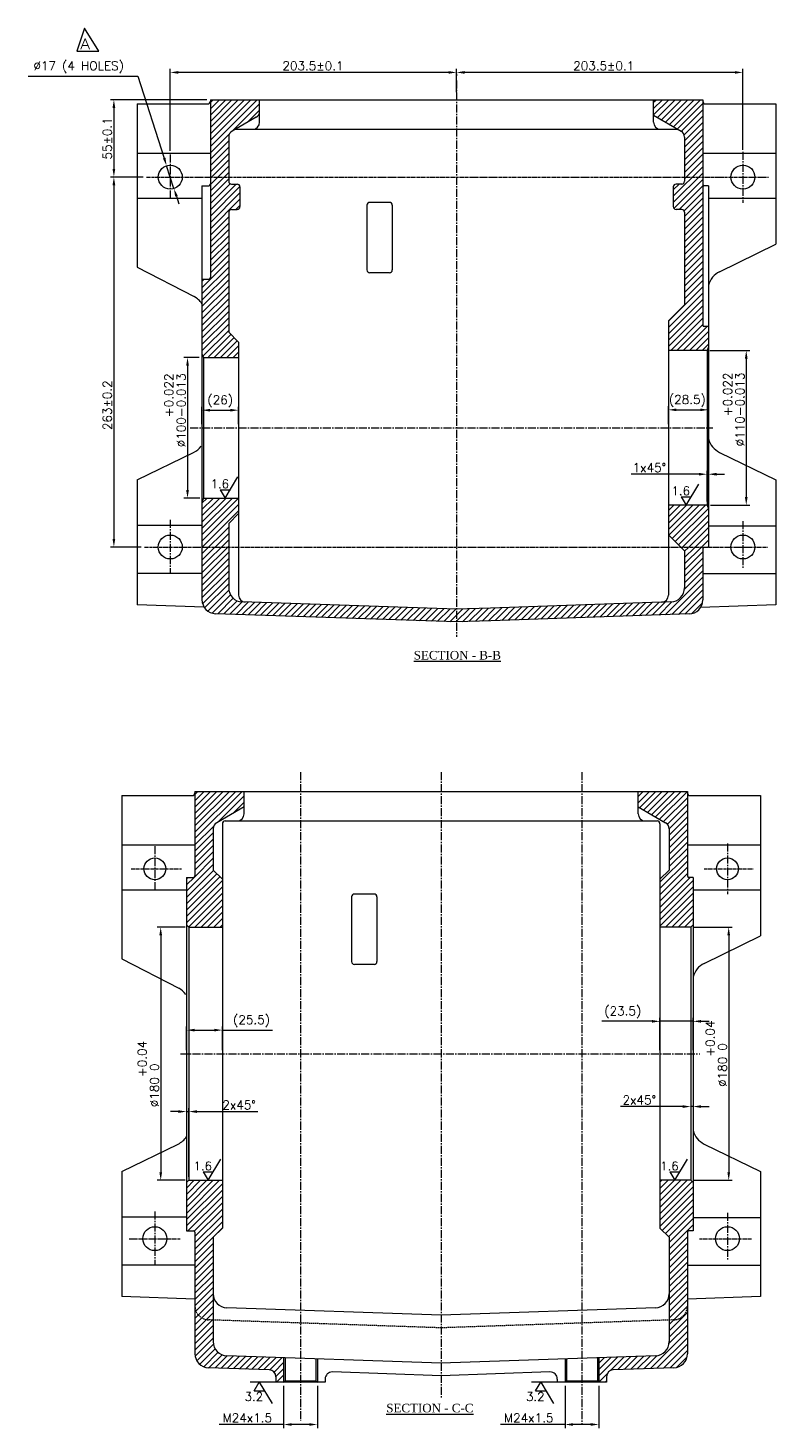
# Model space of a CAD drawing. Header units: millimetres. Extents: x -4466 to 20635, y -2270 to 9154.
# Drawn here: x 6326 to 6858, y 2079 to 3074 of the extents above; entities that cross this region are included whole.
import ezdxf

# ---------------------------------------------------------------- set-up
doc = ezdxf.new("R2010")
doc.units = ezdxf.units.MM
doc.header["$LTSCALE"] = 0.3
doc.header["$PDSIZE"] = -50
doc.linetypes.add('CENTER2', pattern=[28.575, 19.05, -3.175, 3.175, -3.175])
doc.linetypes.add('HIDDEN2', pattern=[4.7625, 3.175, -1.5875])
for name, color, linetype in [('center', 1, 'CENTER2'), ('hatch', 6, 'Continuous'), ('hidden', 4, 'HIDDEN2')]:
    doc.layers.add(name, color=color, linetype=linetype)
doc.styles.add('ROMANTIC', font='romantic.ttf')
doc.styles.add('rs', font='romans.shx')
doc.styles.get("Standard").update_dxf_attribs({"font": 'romans.shx'})
doc.dimstyles.new('sarab', dxfattribs={"dimscale": 3, "dimtxt": 2.5, "dimasz": 2.3, "dimexe": 1, "dimexo": 1, "dimtad": 1, "dimdec": 3, "dimdsep": 46, "dimtxsty": 'rs', "dimcen": 0, "dimclrd": 1, "dimclre": 1, "dimclrt": 7, "dimadec": 3, "dimazin": 2, "dimtfac": 1, "dimtdec": 3, "dimtmove": 0, "dimatfit": 3, "dimfxl": 1, "dimarcsym": 0})
doc.dimstyles.new('sarab$0', dxfattribs={"dimscale": 3, "dimtxt": 2.5, "dimasz": 2.3, "dimexe": 1, "dimexo": 1, "dimtad": 1, "dimdec": 3, "dimdsep": 46, "dimtxsty": 'rs', "dimcen": 0, "dimclrd": 1, "dimclre": 1, "dimclrt": 7, "dimadec": 3, "dimazin": 2, "dimtfac": 1, "dimtdec": 3, "dimtmove": 0, "dimatfit": 3, "dimfxl": 1, "dimarcsym": 0})

# ---------------------------------------------------------------- blocks, each defined once
blk = doc.blocks.new('*D7')
at = {"color": 1, "lineweight": -2, "transparency": 16777216}
for p, q in [((6447.51, 2839.82), (6436.75, 2839.82)), ((6439.25, 2834.07), (6439.25, 2745.57)), ((6448.01, 2739.82), (6436.75, 2739.82))]:
    blk.add_line(p, q, dxfattribs=at)
at = {"color": 1, "transparency": 16777216}
for points in [[(6438.29, 2834.07), (6440.21, 2834.07), (6439.25, 2839.82)], [(6438.29, 2745.57), (6440.21, 2745.57), (6439.25, 2739.82)]]:
    blk.add_solid(points, dxfattribs=at)
at = {"layer": 'Defpoints', "color": 0, "transparency": 16777216}
for p in [(6450.01, 2839.82), (6439.25, 2739.82), (6450.51, 2739.82)]:
    blk.add_point(p, dxfattribs=at)
at = {"color": 7, "transparency": 16777216, "insert": (6430.39, 2802.2), "char_height": 6.25, "attachment_point": 5, "rotation": 90, "style": 'rs'}
blk.add_mtext('%%C100\\S+0.022^ -0.013;', dxfattribs=at)
blk = doc.blocks.new('*D8')
at = {"color": 1, "lineweight": -2, "transparency": 16777216}
for p, q in [((6810.51, 2844.82), (6838.88, 2844.82)), ((6836.38, 2839.07), (6836.38, 2740.57)), ((6811.01, 2734.82), (6838.88, 2734.82))]:
    blk.add_line(p, q, dxfattribs=at)
at = {"color": 1, "transparency": 16777216}
for points in [[(6835.42, 2839.07), (6837.34, 2839.07), (6836.38, 2844.82)], [(6835.42, 2740.57), (6837.34, 2740.57), (6836.38, 2734.82)]]:
    blk.add_solid(points, dxfattribs=at)
at = {"layer": 'Defpoints', "color": 0, "transparency": 16777216}
for p in [(6808.01, 2844.82), (6808.51, 2734.82), (6836.38, 2734.82)]:
    blk.add_point(p, dxfattribs=at)
at = {"color": 7, "transparency": 16777216, "insert": (6827.53, 2802.87), "char_height": 6.25, "attachment_point": 5, "rotation": 90, "style": 'rs'}
blk.add_mtext('%%C110\\S+0.022^ -0.013;', dxfattribs=at)
blk = doc.blocks.new('*D9')
at = {"color": 1, "lineweight": -2, "transparency": 16777216}
for p, q in [((6453.01, 3023.07), (6384.43, 3023.07)), ((6386.93, 3017.32), (6386.93, 2973.82)), ((6407.67, 2968.07), (6384.43, 2968.07))]:
    blk.add_line(p, q, dxfattribs=at)
at = {"color": 1, "transparency": 16777216}
for points in [[(6385.97, 3017.32), (6387.89, 3017.32), (6386.93, 3023.07)], [(6385.97, 2973.82), (6387.89, 2973.82), (6386.93, 2968.07)]]:
    blk.add_solid(points, dxfattribs=at)
at = {"layer": 'Defpoints', "color": 0, "transparency": 16777216}
for p in [(6455.51, 3023.07), (6386.93, 2968.07), (6410.17, 2968.07)]:
    blk.add_point(p, dxfattribs=at)
at = {"color": 7, "transparency": 16777216, "insert": (6382.25, 2995.57), "char_height": 6.25, "attachment_point": 5, "rotation": 90, "style": 'rs'}
blk.add_mtext('55±0.1', dxfattribs=at)
blk = doc.blocks.new('*D10')
at = {"color": 1, "lineweight": -2, "transparency": 16777216}
for p, q in [((6386.93, 2962.32), (6386.93, 2710.82)), ((6406.24, 2705.07), (6384.43, 2705.07))]:
    blk.add_line(p, q, dxfattribs=at)
at = {"color": 1, "transparency": 16777216}
for points in [[(6385.97, 2962.32), (6387.89, 2962.32), (6386.93, 2968.07)], [(6385.97, 2710.82), (6387.89, 2710.82), (6386.93, 2705.07)]]:
    blk.add_solid(points, dxfattribs=at)
at = {"layer": 'Defpoints', "color": 0, "transparency": 16777216}
for p in [(6386.93, 2968.07), (6386.93, 2705.07), (6408.74, 2705.07)]:
    blk.add_point(p, dxfattribs=at)
at = {"color": 7, "transparency": 16777216, "insert": (6382.25, 2805.87), "char_height": 6.25, "attachment_point": 5, "rotation": 90, "style": 'rs'}
blk.add_mtext('263±0.2', dxfattribs=at)
blk = doc.blocks.new('*D11')
at = {"color": 1, "lineweight": -2, "transparency": 16777216}
for p, q in [((6630.51, 3028.57), (6630.51, 3045)), ((6828.26, 3042.5), (6636.26, 3042.5)), ((6834.01, 2987.57), (6834.01, 3045))]:
    blk.add_line(p, q, dxfattribs=at)
at = {"color": 1, "transparency": 16777216}
for points in [[(6636.26, 3043.46), (6636.26, 3041.54), (6630.51, 3042.5)], [(6828.26, 3043.46), (6828.26, 3041.54), (6834.01, 3042.5)]]:
    blk.add_solid(points, dxfattribs=at)
at = {"layer": 'Defpoints', "color": 0, "transparency": 16777216}
for p in [(6630.51, 3042.5), (6630.51, 3026.07), (6834.01, 2985.07)]:
    blk.add_point(p, dxfattribs=at)
at = {"color": 7, "transparency": 16777216, "insert": (6735.07, 3047.19), "char_height": 6.25, "attachment_point": 5, "style": 'rs'}
blk.add_mtext('203.5±0.1', dxfattribs=at)
blk = doc.blocks.new('*D12')
at = {"color": 1, "lineweight": -2, "transparency": 16777216}
for p, q in [((6427.01, 2986.71), (6427.01, 3045)), ((6624.76, 3042.5), (6432.76, 3042.5)), ((6630.51, 3041.54), (6630.51, 3040))]:
    blk.add_line(p, q, dxfattribs=at)
at = {"color": 1, "transparency": 16777216}
for points in [[(6432.76, 3043.46), (6432.76, 3041.54), (6427.01, 3042.5)], [(6624.76, 3043.46), (6624.76, 3041.54), (6630.51, 3042.5)]]:
    blk.add_solid(points, dxfattribs=at)
at = {"layer": 'Defpoints', "color": 0, "transparency": 16777216}
for p in [(6427.01, 3042.5), (6630.51, 3044.04), (6427.01, 2984.21)]:
    blk.add_point(p, dxfattribs=at)
at = {"color": 7, "transparency": 16777216, "insert": (6528.39, 3047.19), "char_height": 6.25, "attachment_point": 5, "style": 'rs'}
blk.add_mtext('203.5±0.1', dxfattribs=at)
blk = doc.blocks.new('*D13')
at = {"color": 1, "lineweight": -2, "transparency": 16777216}
for p, q in [((6437.66, 2434.79), (6417.7, 2434.79)), ((6420.2, 2429.04), (6420.2, 2260.54)), ((6437.66, 2254.79), (6417.7, 2254.79))]:
    blk.add_line(p, q, dxfattribs=at)
at = {"color": 1, "transparency": 16777216}
for points in [[(6419.24, 2429.04), (6421.16, 2429.04), (6420.2, 2434.79)], [(6419.24, 2260.54), (6421.16, 2260.54), (6420.2, 2254.79)]]:
    blk.add_solid(points, dxfattribs=at)
at = {"layer": 'Defpoints', "color": 0, "transparency": 16777216}
for p in [(6440.16, 2434.79), (6420.2, 2254.79), (6440.16, 2254.79)]:
    blk.add_point(p, dxfattribs=at)
at = {"color": 7, "transparency": 16777216, "insert": (6411.35, 2330.33), "char_height": 6.25, "attachment_point": 5, "rotation": 90, "style": 'rs'}
blk.add_mtext('%%C180\\S+0.04^  0;', dxfattribs=at)
blk = doc.blocks.new('*D14')
at = {"color": 1, "lineweight": -2, "transparency": 16777216}
for p, q in [((6325.89, 3039.87), (6403.94, 3039.87)), ((6403.94, 3039.87), (6422.65, 2981.63)), ((6429.61, 2959.97), (6424.41, 2976.16)), ((6431.37, 2954.5), (6433.13, 2949.03))]:
    blk.add_line(p, q, dxfattribs=at)
at = {"color": 1, "transparency": 16777216}
for points in [[(6423.56, 2981.93), (6421.74, 2981.34), (6424.41, 2976.16)], [(6432.28, 2954.79), (6430.46, 2954.21), (6429.61, 2959.97)]]:
    blk.add_solid(points, dxfattribs=at)
at = {"layer": 'Defpoints', "color": 0, "transparency": 16777216}
for p in [(6424.41, 2976.16), (6429.61, 2959.97)]:
    blk.add_point(p, dxfattribs=at)
at = {"color": 7, "transparency": 16777216, "insert": (6361.9, 3046.19), "char_height": 6.25, "attachment_point": 5, "style": 'rs'}
blk.add_mtext('∅17 (4 HOLES)', dxfattribs=at)
blk = doc.blocks.new('*D83')
at = {"color": 1, "lineweight": -2, "transparency": 16777216}
for p, q in [((6449.51, 2792.32), (6449.51, 2804.83)), ((6455.26, 2802.33), (6469.76, 2802.33)), ((6475.51, 2792.32), (6475.51, 2804.83))]:
    blk.add_line(p, q, dxfattribs=at)
at = {"color": 1, "transparency": 16777216}
for points in [[(6455.26, 2803.29), (6455.26, 2801.37), (6449.51, 2802.33)], [(6469.76, 2803.29), (6469.76, 2801.37), (6475.51, 2802.33)]]:
    blk.add_solid(points, dxfattribs=at)
at = {"layer": 'Defpoints', "color": 0, "transparency": 16777216}
for p in [(6475.51, 2802.33), (6449.51, 2789.82), (6475.51, 2789.82)]:
    blk.add_point(p, dxfattribs=at)
at = {"color": 7, "transparency": 16777216, "insert": (6462.51, 2808.65), "char_height": 6.25, "attachment_point": 5, "style": 'rs'}
blk.add_mtext('(26)', dxfattribs=at)
blk = doc.blocks.new('*D84')
at = {"color": 1, "lineweight": -2, "transparency": 16777216}
for p, q in [((6781.01, 2792.32), (6781.01, 2805.11)), ((6786.76, 2802.61), (6803.76, 2802.61)), ((6809.51, 2792.32), (6809.51, 2805.11))]:
    blk.add_line(p, q, dxfattribs=at)
at = {"color": 1, "transparency": 16777216}
for points in [[(6786.76, 2803.56), (6786.76, 2801.65), (6781.01, 2802.61)], [(6803.76, 2803.56), (6803.76, 2801.65), (6809.51, 2802.61)]]:
    blk.add_solid(points, dxfattribs=at)
at = {"layer": 'Defpoints', "color": 0, "transparency": 16777216}
for p in [(6809.51, 2802.61), (6781.01, 2789.82), (6809.51, 2789.82)]:
    blk.add_point(p, dxfattribs=at)
at = {"color": 7, "transparency": 16777216, "insert": (6794.51, 2808.93), "char_height": 6.25, "attachment_point": 5, "style": 'rs'}
blk.add_mtext('(28.5)', dxfattribs=at)
blk = doc.blocks.new('*D85')
at = {"color": 1, "lineweight": -2, "transparency": 16777216}
for p, q in [((6798.96, 2434.79), (6826.41, 2434.79)), ((6823.91, 2429.04), (6823.91, 2260.54)), ((6798.96, 2254.79), (6826.41, 2254.79))]:
    blk.add_line(p, q, dxfattribs=at)
at = {"color": 1, "transparency": 16777216}
for points in [[(6822.96, 2429.04), (6824.87, 2429.04), (6823.91, 2434.79)], [(6822.96, 2260.54), (6824.87, 2260.54), (6823.91, 2254.79)]]:
    blk.add_solid(points, dxfattribs=at)
at = {"layer": 'Defpoints', "color": 0, "transparency": 16777216}
for p in [(6796.46, 2434.79), (6796.46, 2254.79), (6823.91, 2254.79)]:
    blk.add_point(p, dxfattribs=at)
at = {"color": 7, "transparency": 16777216, "insert": (6815.06, 2344.79), "char_height": 6.25, "attachment_point": 5, "rotation": 90, "style": 'rs'}
blk.add_mtext('%%C180\\S+0.04^  0;', dxfattribs=at)
blk = doc.blocks.new('*D86')
at = {"color": 1, "lineweight": -2, "transparency": 16777216}
for p, q in [((6438.56, 2347.29), (6438.56, 2364.08)), ((6444.31, 2361.58), (6458.31, 2361.58)), ((6464.06, 2347.29), (6464.06, 2364.08)), ((6464.06, 2361.58), (6499.72, 2361.58))]:
    blk.add_line(p, q, dxfattribs=at)
at = {"color": 1, "transparency": 16777216}
for points in [[(6444.31, 2362.54), (6444.31, 2360.62), (6438.56, 2361.58)], [(6458.31, 2362.54), (6458.31, 2360.62), (6464.06, 2361.58)]]:
    blk.add_solid(points, dxfattribs=at)
at = {"layer": 'Defpoints', "color": 0, "transparency": 16777216}
for p in [(6464.06, 2361.58), (6438.56, 2344.79), (6464.06, 2344.79)]:
    blk.add_point(p, dxfattribs=at)
at = {"color": 7, "transparency": 16777216, "insert": (6484.76, 2367.9), "char_height": 6.25, "attachment_point": 5, "style": 'rs'}
blk.add_mtext('(25.5)', dxfattribs=at)
blk = doc.blocks.new('*D87')
at = {"color": 1, "lineweight": -2, "transparency": 16777216}
for p, q in [((6775.06, 2347.29), (6775.06, 2370.33)), ((6798.56, 2347.29), (6798.56, 2370.33)), ((6769.31, 2367.83), (6733.65, 2367.83)), ((6798.56, 2367.83), (6775.06, 2367.83)), ((6804.31, 2367.83), (6810.06, 2367.83))]:
    blk.add_line(p, q, dxfattribs=at)
at = {"color": 1, "transparency": 16777216}
for points in [[(6769.31, 2368.79), (6769.31, 2366.88), (6775.06, 2367.83)], [(6804.31, 2368.79), (6804.31, 2366.88), (6798.56, 2367.83)]]:
    blk.add_solid(points, dxfattribs=at)
at = {"layer": 'Defpoints', "color": 0, "transparency": 16777216}
for p in [(6798.56, 2367.83), (6775.06, 2344.79), (6798.56, 2344.79)]:
    blk.add_point(p, dxfattribs=at)
at = {"color": 7, "transparency": 16777216, "insert": (6748.6, 2374.16), "char_height": 6.25, "attachment_point": 5, "style": 'rs'}
blk.add_mtext('(23.5)', dxfattribs=at)
blk = doc.blocks.new('*D90')
at = {"color": 1, "lineweight": -2, "transparency": 16777216}
for p, q in [((6798.56, 2309.63), (6798.56, 2309.72)), ((6791.21, 2307.22), (6747.08, 2307.22)), ((6798.56, 2307.22), (6796.96, 2307.22)), ((6804.31, 2307.22), (6810.06, 2307.22))]:
    blk.add_line(p, q, dxfattribs=at)
at = {"color": 1, "transparency": 16777216}
for points in [[(6791.21, 2308.18), (6791.21, 2306.26), (6796.96, 2307.22)], [(6804.31, 2308.18), (6804.31, 2306.26), (6798.56, 2307.22)]]:
    blk.add_solid(points, dxfattribs=at)
at = {"layer": 'Defpoints', "color": 0, "transparency": 16777216}
for p in [(6796.96, 2307.22), (6796.96, 2307.22), (6798.56, 2307.13)]:
    blk.add_point(p, dxfattribs=at)
at = {"color": 7, "transparency": 16777216, "insert": (6760.4, 2311.91), "char_height": 6.25, "attachment_point": 5, "style": 'rs'}
blk.add_mtext('2x45%%D', dxfattribs=at)
blk = doc.blocks.new('_DatumFilled')
at = {"color": 0, "linetype": 'ByBlock'}
blk.add_solid([(0, 0.58), (-1, 0), (0, -0.58)], dxfattribs=at)
blk = doc.blocks.new('*D91')
at = {"color": 1, "lineweight": -2, "transparency": 16777216}
for p, q in [((6432.81, 2303.67), (6427.06, 2303.67)), ((6438.56, 2303.67), (6440.16, 2303.67)), ((6440.16, 2257.29), (6440.16, 2306.17)), ((6445.91, 2303.67), (6489.26, 2303.67))]:
    blk.add_line(p, q, dxfattribs=at)
at = {"color": 1, "transparency": 16777216}
for points in [[(6432.81, 2304.63), (6432.81, 2302.71), (6438.56, 2303.67)], [(6445.91, 2304.63), (6445.91, 2302.71), (6440.16, 2303.67)]]:
    blk.add_solid(points, dxfattribs=at)
at = {"layer": 'Defpoints', "color": 0, "transparency": 16777216}
for p in [(6438.56, 2303.67), (6440.16, 2303.67), (6440.16, 2254.79)]:
    blk.add_point(p, dxfattribs=at)
at = {"color": 7, "transparency": 16777216, "insert": (6475.94, 2308.36), "char_height": 6.25, "attachment_point": 5, "style": 'rs'}
blk.add_mtext('2x45%%D', dxfattribs=at)
blk = doc.blocks.new('*D92')
at = {"color": 1, "lineweight": -2, "transparency": 16777216}
for p, q in [((6808.51, 2737.32), (6808.51, 2759.32)), ((6809.51, 2734.72), (6809.51, 2759.32)), ((6802.76, 2756.82), (6754.67, 2756.82)), ((6809.51, 2756.82), (6808.51, 2756.82)), ((6815.26, 2756.82), (6821.01, 2756.82))]:
    blk.add_line(p, q, dxfattribs=at)
at = {"color": 1, "transparency": 16777216}
for points in [[(6802.76, 2757.78), (6802.76, 2755.86), (6808.51, 2756.82)], [(6815.26, 2757.78), (6815.26, 2755.86), (6809.51, 2756.82)]]:
    blk.add_solid(points, dxfattribs=at)
at = {"layer": 'Defpoints', "color": 0, "transparency": 16777216}
for p in [(6808.51, 2756.82), (6808.51, 2734.82), (6809.51, 2732.22)]:
    blk.add_point(p, dxfattribs=at)
at = {"color": 7, "transparency": 16777216, "insert": (6767.55, 2761.51), "char_height": 6.25, "attachment_point": 5, "style": 'rs'}
blk.add_mtext('1x45%%D', dxfattribs=at)
blk = doc.blocks.new('*D153')
at = {"color": 1, "lineweight": -2, "transparency": 16777216}
for p, q in [((6507.56, 2108.68), (6507.56, 2078.68)), ((6531.56, 2108.68), (6531.56, 2078.68)), ((6507.56, 2081.18), (6461.78, 2081.18)), ((6525.81, 2081.18), (6513.31, 2081.18))]:
    blk.add_line(p, q, dxfattribs=at)
at = {"color": 1, "transparency": 16777216}
for points in [[(6513.31, 2082.14), (6513.31, 2080.23), (6507.56, 2081.18)], [(6525.81, 2082.14), (6525.81, 2080.23), (6531.56, 2081.18)]]:
    blk.add_solid(points, dxfattribs=at)
at = {"layer": 'Defpoints', "color": 0, "transparency": 16777216}
for p in [(6507.56, 2111.18), (6531.56, 2111.18), (6507.56, 2081.18)]:
    blk.add_point(p, dxfattribs=at)
at = {"color": 7, "transparency": 16777216, "insert": (6481.79, 2085.87), "char_height": 6.25, "attachment_point": 5, "style": 'rs'}
blk.add_mtext('M24x1.5', dxfattribs=at)
blk = doc.blocks.new('*D458')
at = {"color": 1, "lineweight": -2, "transparency": 16777216}
for p, q in [((6707.56, 2108.68), (6707.56, 2078.68)), ((6731.56, 2108.68), (6731.56, 2078.68)), ((6707.56, 2081.18), (6661.78, 2081.18)), ((6725.81, 2081.18), (6713.31, 2081.18))]:
    blk.add_line(p, q, dxfattribs=at)
at = {"color": 1, "transparency": 16777216}
for points in [[(6713.31, 2082.14), (6713.31, 2080.23), (6707.56, 2081.18)], [(6725.81, 2082.14), (6725.81, 2080.23), (6731.56, 2081.18)]]:
    blk.add_solid(points, dxfattribs=at)
at = {"layer": 'Defpoints', "color": 0, "transparency": 16777216}
for p in [(6707.56, 2111.18), (6731.56, 2111.18), (6707.56, 2081.18)]:
    blk.add_point(p, dxfattribs=at)
at = {"color": 7, "transparency": 16777216, "insert": (6681.79, 2085.87), "char_height": 6.25, "attachment_point": 5, "style": 'rs'}
blk.add_mtext('M24x1.5', dxfattribs=at)

msp = doc.modelspace()

# ---------------------------------------------------------------- hatches: boundary and pattern name
at = {"layer": 'hatch'}
h = msp.add_hatch(dxfattribs=at)
h.set_pattern_fill('ANSI31', color=256, style=0)
h.set_pattern_definition([(45, (2015.4476, 0), (-2.245064, 2.245064), [])])
h.paths.add_polyline_path([(6449.51169, 2842.41699), (6449.51169, 2841.11699), (6450.01169, 2839.81699), (6450.51169, 2839.81699)], flags=16)
h.paths.add_polyline_path([(6449.51169, 2895.46464), (6449.01169, 2895.46464), (6449.01169, 2842.41699), (6449.51169, 2841.11699)], flags=16)
h.paths.add_polyline_path([(6476.51169, 2849.81699), (6475.51169, 2850.81699), (6475.51169, 2839.81699), (6476.51169, 2839.81699)], flags=17)
h.paths.add_polyline_path([(6452.01169, 2895.46464), (6449.01169, 2895.46464), (6449.01169, 2842.41699), (6450.01169, 2839.81699), (6452.01169, 2839.81699)])
h.paths.add_polyline_path([(6468.51169, 2965.06699), (6468.51169, 2996.47853, -0.267949192), (6471.01169, 3000.80866), (6488.01169, 3010.62362, 0.267949192), (6490.51169, 3014.95374), (6490.51169, 3023.06699), (6455.51169, 3023.06699), (6455.51169, 2896.46464, -0.414213562), (6454.51169, 2895.46464), (6452.01169, 2895.46464), (6452.01169, 2842.41699), (6454.61169, 2839.81699), (6476.51169, 2839.81699), (6476.51169, 2849.81699), (6468.51169, 2857.81699), (6468.51169, 2943.06699, -0.414213562), (6470.51169, 2945.06699), (6474.51169, 2945.06699, 0.414213562), (6476.51169, 2947.06699), (6476.51169, 2961.06699, 0.414213562), (6474.51169, 2963.06699), (6470.51169, 2963.06699, -0.414213562)])
h = msp.add_hatch(dxfattribs=at)
h.set_pattern_fill('ANSI31', color=256, style=0)
h.paths.add_polyline_path([(6809.51169, 2732.21699), (6808.51169, 2734.81699), (6781.01169, 2734.81699), (6781.01169, 2713.81699), (6789.76169, 2705.06699), (6809.51169, 2705.06699)])
h.paths.add_polyline_path([(6468.51169, 2721.81699), (6475.51169, 2728.81699), (6475.51169, 2739.81699), (6450.51169, 2739.81699), (6449.51169, 2737.21699), (6449.51169, 2705.06699), (6468.51169, 2705.06699)])
h.paths.add_polyline_path([(6468.51169, 2705.06699), (6449.51169, 2705.06699), (6449.51169, 2667.65044, 0.404210697), (6459.16903, 2657.65632), (6616.08022, 2652.2765), (6630.51169, 2651.78171), (6630.51169, 2660.787), (6616.38861, 2661.27122), (6478.16903, 2666.01018, -0.404210697), (6468.51169, 2676.0043)])
h.paths.add_polyline_path([(6805.51169, 2667.44473), (6805.51169, 2703.81699, -0.414213562), (6806.51169, 2704.81699), (6790.00131, 2704.82737), (6792.51169, 2702.31699), (6792.51169, 2676.0043, -0.404210697), (6782.85435, 2666.01018), (6654.63477, 2661.61408), (6630.51169, 2660.787), (6630.51169, 2651.78171), (6654.94316, 2652.61936), (6795.85435, 2657.4506, 0.404210697)])
h.paths.add_polyline_path([(6781.01169, 2865.81699), (6780.01169, 2864.81699), (6780.01169, 2844.81699), (6781.01169, 2844.81699)], flags=17)
h.paths.add_polyline_path([(6809.51169, 2861.83434), (6809.01169, 2861.83434), (6809.01169, 2846.11699), (6809.51169, 2847.41699)])
h.paths.add_polyline_path([(6809.01169, 2846.11699), (6809.01169, 2847.41699), (6808.01169, 2844.81699), (6808.51169, 2844.81699)], flags=17)
h.paths.add_polyline_path([(6805.51169, 3023.06699), (6770.51169, 3023.06699), (6770.51169, 3012.06699), (6790.01169, 3000.80866, -0.267949192), (6792.51169, 2996.47853), (6792.51169, 2965.06699, -0.414213562), (6790.51169, 2963.06699), (6786.51169, 2963.06699, 0.414213562), (6784.51169, 2961.06699), (6784.51169, 2947.06699, 0.414213562), (6786.51169, 2945.06699), (6790.51169, 2945.06699, -0.414213562), (6792.51169, 2943.06699), (6792.51169, 2877.31699), (6780.01169, 2864.81699), (6780.01169, 2844.81699), (6806.41169, 2844.81699), (6809.01169, 2847.41699), (6809.01169, 2861.83434), (6806.51169, 2861.83434, -0.414213562), (6805.51169, 2862.83434)])
h = msp.add_hatch(dxfattribs=at)
h.set_pattern_fill('ANSI31', color=256, style=0)
h.paths.add_polyline_path([(6438.55717, 2470.18201), (6438.05717, 2470.18201), (6438.05717, 2436.39488), (6438.55717, 2435.89488)], flags=16)
h.paths.add_polyline_path([(6438.55717, 2436.39488), (6438.55717, 2435.89488), (6439.65717, 2434.79488), (6440.15717, 2434.79488)], flags=16)
h.paths.add_polyline_path([(6465.55717, 2467.29488), (6464.05717, 2468.79488), (6464.05717, 2434.79488), (6465.55717, 2434.79488)], flags=17)
h.paths.add_polyline_path([(6441.05717, 2470.18201), (6438.05717, 2470.18201), (6438.05717, 2436.39488), (6439.65717, 2434.79488), (6441.05717, 2434.79488)])
h.paths.add_polyline_path([(6441.05717, 2436.39488), (6441.05717, 2434.79488), (6442.65717, 2434.79488)], flags=17)
edge = h.paths.add_edge_path()
edge.add_line((6479.55717, 2531.29488), (6444.55717, 2531.29488))
edge.add_line((6444.55717, 2531.29488), (6444.55717, 2471.18201))
edge.add_arc((6443.55717, 2471.18201), 1, -90, 0, ccw=False)
edge.add_line((6443.55717, 2470.18201), (6441.05717, 2470.18201))
edge.add_line((6441.05717, 2470.18201), (6441.05717, 2436.39488))
edge.add_line((6441.05717, 2436.39488), (6442.65717, 2434.79488))
edge.add_line((6442.65717, 2434.79488), (6465.55717, 2434.79488))
edge.add_line((6465.55717, 2434.79488), (6465.55717, 2467.29488))
edge.add_line((6465.55717, 2467.29488), (6457.55717, 2475.29488))
edge.add_line((6457.55717, 2475.29488), (6457.55717, 2504.70642))
edge.add_arc((6462.55717, 2504.70642), 5, 120, 180, ccw=False)
edge.add_line((6460.05717, 2509.03655), (6479.55717, 2520.29488))
edge.add_line((6479.55717, 2520.29488), (6479.55717, 2531.29488))
edge = h.paths.add_edge_path()
edge.add_line((6454.21452, 2121.52921), (6497.2285, 2120.05444))
edge.add_line((6497.2285, 2120.05444), (6507.55717, 2128.70561))
edge.add_line((6507.55717, 2128.70561), (6467.21452, 2130.08878))
edge.add_arc((6467.55717, 2140.08291), 10, 180, 268.03634247, ccw=False)
edge.add_line((6457.55717, 2140.08291), (6457.55717, 2214.29488))
edge.add_line((6457.55717, 2214.29488), (6464.05717, 2220.79488))
edge.add_line((6464.05717, 2220.79488), (6464.05717, 2254.79488))
edge.add_line((6464.05717, 2254.79488), (6440.15717, 2254.79488))
edge.add_line((6440.15717, 2254.79488), (6438.55717, 2253.19488))
edge.add_line((6438.55717, 2253.19488), (6438.55717, 2218.83228))
edge.add_line((6438.55717, 2218.83228), (6443.55717, 2218.83228))
edge.add_arc((6443.55717, 2217.83228), 1, 0, 90, ccw=False)
edge.add_line((6444.55717, 2217.83228), (6444.55717, 2131.52334))
edge.add_arc((6454.55717, 2131.52334), 10, 180, 268.03634247)
edge = h.paths.add_edge_path(flags=0)
edge.add_line((6737.05717, 2111.18488), (6737.05717, 2115.05738))
edge.add_arc((6742.05717, 2115.05738), 5, 91.96365753, 180, ccw=False)
edge.add_line((6741.88585, 2120.05444), (6731.55717, 2128.70561))
edge.add_line((6731.55717, 2128.70561), (6731.55717, 2111.18488))
edge.add_line((6731.55717, 2111.18488), (6737.05717, 2111.18488))
edge = h.paths.add_edge_path(flags=17)
edge.add_line((6737.05717, 2111.18488), (6737.05717, 2115.05738))
edge.add_arc((6742.05717, 2115.05738), 5, 91.96365753, 180, ccw=False)
edge.add_line((6741.88585, 2120.05444), (6731.55717, 2128.70561))
edge.add_line((6731.55717, 2128.70561), (6731.55717, 2111.18488))
edge.add_line((6731.55717, 2111.18488), (6737.05717, 2111.18488))
edge = h.paths.add_edge_path(flags=17)
edge.add_line((6737.05717, 2111.18488), (6737.05717, 2115.05738))
edge.add_arc((6742.05717, 2115.05738), 5, 91.96365753, 180, ccw=False)
edge.add_line((6741.88585, 2120.05444), (6731.55717, 2128.70561))
edge.add_line((6731.55717, 2128.70561), (6731.55717, 2111.18488))
edge.add_line((6731.55717, 2111.18488), (6737.05717, 2111.18488))
edge = h.paths.add_edge_path()
edge.add_line((6781.55717, 2214.29488), (6781.55717, 2140.08291))
edge.add_arc((6771.55717, 2140.08291), 10, -88.03634247, 0, ccw=False)
edge.add_line((6771.89983, 2130.08878), (6731.55717, 2128.70561))
edge.add_line((6731.55717, 2128.70561), (6741.88585, 2120.05444))
edge.add_line((6741.88585, 2120.05444), (6784.89983, 2121.52921))
edge.add_arc((6784.55717, 2131.52334), 10, 271.96365753, 360)
edge.add_line((6794.55717, 2131.52334), (6794.55717, 2217.83228))
edge.add_arc((6795.55717, 2217.83228), 1, 90, 180, ccw=False)
edge.add_line((6795.55717, 2218.83228), (6798.55717, 2218.83228))
edge.add_line((6798.55717, 2218.83228), (6798.55717, 2253.19488))
edge.add_line((6798.55717, 2253.19488), (6796.95717, 2254.79488))
edge.add_line((6796.95717, 2254.79488), (6775.05717, 2254.79488))
edge.add_line((6775.05717, 2254.79488), (6775.05717, 2220.79488))
edge.add_line((6775.05717, 2220.79488), (6781.55717, 2214.29488))
edge = h.paths.add_edge_path()
edge.add_arc((6497.05717, 2115.05738), 5, 360, 448.03634247)
edge.add_line((6497.2285, 2120.05444), (6507.55717, 2128.70561))
edge.add_line((6507.55717, 2128.70561), (6507.55717, 2111.18488))
edge.add_line((6507.55717, 2111.18488), (6502.05717, 2111.18488))
edge.add_line((6502.05717, 2111.18488), (6502.05717, 2115.05738))
edge = h.paths.add_edge_path()
edge.add_arc((6497.05717, 2115.05738), 5, 360, 448.03634247)
edge.add_line((6497.2285, 2120.05444), (6507.55717, 2128.70561))
edge.add_line((6507.55717, 2128.70561), (6507.55717, 2111.18488))
edge.add_line((6507.55717, 2111.18488), (6502.05717, 2111.18488))
edge.add_line((6502.05717, 2111.18488), (6502.05717, 2115.05738))
edge = h.paths.add_edge_path()
edge.add_arc((6497.05717, 2115.05738), 5, 360, 448.03634247)
edge.add_line((6497.2285, 2120.05444), (6507.55717, 2128.70561))
edge.add_line((6507.55717, 2128.70561), (6507.55717, 2111.18488))
edge.add_line((6507.55717, 2111.18488), (6502.05717, 2111.18488))
edge.add_line((6502.05717, 2111.18488), (6502.05717, 2115.05738))
h = msp.add_hatch(dxfattribs=at)
h.set_pattern_fill('ANSI31', color=256, style=0)
h.set_pattern_definition([(45, (3797.9202, 140.7355), (-2.245064, 2.245064), [])])
h.paths.add_polyline_path([(6775.05717, 2468.79488), (6773.55717, 2467.29488), (6773.55717, 2434.79488), (6775.05717, 2434.79488)])
h.paths.add_polyline_path([(6798.55717, 2470.18201), (6798.05717, 2470.18201), (6798.05717, 2461.29488), (6798.55717, 2461.29488)])
h.paths.add_polyline_path([(6798.55717, 2461.29488), (6798.05717, 2461.29488), (6798.05717, 2435.89488), (6798.55717, 2436.39488)])
h.paths.add_polyline_path([(6798.05717, 2435.89488), (6798.05717, 2436.39488), (6796.45717, 2434.79488), (6796.95717, 2434.79488)], flags=17)
h.paths.add_polyline_path([(6781.55717, 2504.70642), (6781.55717, 2475.29488), (6773.55717, 2467.29488), (6773.55717, 2434.79488), (6796.45717, 2434.79488), (6798.05717, 2436.39488), (6798.05717, 2470.18201), (6795.55717, 2470.18201, -0.414213562), (6794.55717, 2471.18201), (6794.55717, 2531.29488), (6759.55717, 2531.29488), (6759.55717, 2520.29488), (6779.05717, 2509.03655, -0.267949192)])

# ---------------------------------------------------------------- linework, layer by layer
for p, q in [((6366.04577, 3074.08579), (6360.65045, 3057.64524)), ((6376.29686, 3057.64524), (6366.04577, 3074.08579)), ((6360.65045, 3057.64524), (6376.29686, 3057.64524)), ((6403.51169, 3020.06699), (6453.51169, 3020.06699)), ((6403.51169, 3020.06699), (6403.51169, 3014.06699)), ((6455.51169, 3023.06699), (6805.51169, 3023.06699)), ((6455.51169, 3023.06699), (6455.51169, 2896.46464)), ((6490.51169, 3007.06699), (6490.51169, 3023.06699)), ((6770.51169, 3007.06699), (6770.51169, 3023.06699)), ((6805.51169, 3023.06699), (6805.51169, 2862.83434)), ((6807.51169, 3020.06699), (6857.51169, 3020.06699)), ((6857.51169, 3020.06699), (6857.51169, 2920.34517)), ((6403.51169, 3014.06699), (6403.51169, 2942.06699)), ((6488.01169, 3010.62362), (6471.01169, 3000.80866)), ((6770.51169, 3012.06699), (6790.01169, 3000.80866)), ((6468.51169, 2996.47853), (6468.51169, 2965.06699)), ((6473.19118, 3002.06699), (6787.8322, 3002.06699)), ((6792.51169, 2996.47853), (6792.51169, 2965.06699)), ((6403.51169, 2985.06699), (6455.51169, 2985.06699)), ((6805.51169, 2985.06699), (6857.51169, 2985.06699)), ((6449.51169, 2961.95413), (6454.51169, 2961.95413)), ((6449.51169, 2961.95413), (6449.51169, 2667.65044)), ((6470.51169, 2963.06699), (6474.51169, 2963.06699)), ((6476.51169, 2961.06699), (6476.51169, 2947.06699)), ((6784.51169, 2961.06699), (6784.51169, 2947.06699)), ((6790.51169, 2963.06699), (6786.51169, 2963.06699)), ((6809.51169, 2961.95413), (6806.51169, 2961.95413)), ((6809.51169, 2961.95413), (6809.51169, 2704.81699)), ((6403.51169, 2953.06699), (6449.51169, 2953.06699)), ((6566.81169, 2948.06699), (6566.81169, 2902.06699)), ((6582.81169, 2950.06699), (6568.81169, 2950.06699)), ((6584.81169, 2948.06699), (6584.81169, 2902.06699)), ((6809.51169, 2953.06699), (6857.51169, 2953.06699)), ((6403.51169, 2942.06699), (6403.51169, 2904.06699)), ((6468.51169, 2943.06699), (6468.51169, 2857.81699)), ((6470.51169, 2945.06699), (6474.51169, 2945.06699)), ((6790.51169, 2945.06699), (6786.51169, 2945.06699)), ((6792.51169, 2943.06699), (6792.51169, 2877.31699)), ((6817.4352, 2900.79517), (6857.51169, 2920.34517)), ((6403.51169, 2904.06699), (6443.92392, 2883.08372)), ((6582.81169, 2900.06699), (6568.81169, 2900.06699)), ((6449.51169, 2895.46464), (6454.51169, 2895.46464)), ((6792.51169, 2877.31699), (6781.01169, 2865.81699)), ((6468.51169, 2857.81699), (6475.51169, 2850.81699)), ((6781.01169, 2865.81699), (6781.01169, 2670.74422)), ((6809.51169, 2861.83434), (6806.51169, 2861.83434)), ((6475.51169, 2850.81699), (6475.51169, 2670.93279)), ((6809.51169, 2847.41699), (6808.51169, 2844.81699)), ((6449.51169, 2842.41699), (6450.51169, 2839.81699)), ((6450.51169, 2839.81699), (6475.51169, 2839.81699)), ((6450.51169, 2839.81699), (6450.51169, 2739.81699)), ((6808.51169, 2844.81699), (6781.01169, 2844.81699)), ((6808.51169, 2844.81699), (6808.51169, 2734.81699)), ((6403.51169, 2752.78882), (6443.58818, 2772.33881)), ((6817.4352, 2772.33881), (6857.51169, 2752.78882)), ((6403.51169, 2752.78882), (6403.51169, 2663.84985)), ((6466.09443, 2739.81699), (6475.12358, 2754.86558)), ((6793.61878, 2734.81699), (6802.64794, 2749.86558)), ((6857.51169, 2752.78882), (6857.51169, 2663.84985)), ((6450.51169, 2739.81699), (6449.51169, 2737.21699)), ((6450.51169, 2739.81699), (6475.51169, 2739.81699)), ((6462.49443, 2745.81699), (6469.69443, 2745.81699)), ((6462.49443, 2745.81699), (6466.09443, 2739.81699)), ((6790.01878, 2740.81699), (6797.21878, 2740.81699)), ((6790.01878, 2740.81699), (6793.61878, 2734.81699)), ((6468.51169, 2721.81699), (6475.51169, 2728.81699)), ((6808.51169, 2734.81699), (6781.01169, 2734.81699)), ((6808.51169, 2734.81699), (6809.51169, 2732.21699)), ((6403.51169, 2720.56699), (6449.51169, 2720.56699)), ((6468.51169, 2721.81699), (6468.51169, 2676.0043)), ((6809.51169, 2720.19009), (6857.51169, 2720.19009)), ((6792.51169, 2702.31699), (6781.01169, 2713.81699)), ((6792.51169, 2702.31699), (6792.51169, 2676.0043)), ((6805.51169, 2703.81699), (6805.51169, 2667.44473)), ((6809.51169, 2704.81699), (6806.51169, 2704.81699)), ((6403.51169, 2686.56699), (6449.51169, 2686.56699)), ((6805.51169, 2686.19009), (6857.51169, 2686.19009)), ((6451.11614, 2662.2177), (6403.51169, 2663.84985)), ((6616.38861, 2661.27122), (6478.16903, 2666.01018)), ((6630.82008, 2660.77643), (6616.38861, 2661.27122)), ((6654.63477, 2661.61408), (6630.2033, 2660.77643)), ((6782.85435, 2666.01018), (6654.63477, 2661.61408)), ((6857.51169, 2663.84985), (6803.90724, 2662.01198)), ((6616.08022, 2652.2765), (6459.16903, 2657.65632)), ((6630.51169, 2651.78171), (6616.08022, 2652.2765)), ((6654.94316, 2652.61936), (6630.51169, 2651.78171)), ((6630.51169, 2651.78171), (6630.51169, 2651.78171)), ((6795.85435, 2657.4506), (6654.94316, 2652.61936)), ((6444.55717, 2531.29488), (6794.55717, 2531.29488)), ((6444.55717, 2531.29488), (6444.55717, 2471.18201)), ((6479.55717, 2515.29488), (6479.55717, 2531.29488)), ((6759.55717, 2515.29488), (6759.55717, 2531.29488)), ((6794.55717, 2531.29488), (6794.55717, 2471.18201)), ((6392.55717, 2528.29488), (6442.55717, 2528.29488)), ((6392.55717, 2528.29488), (6392.55717, 2522.29488)), ((6392.55717, 2522.29488), (6392.55717, 2450.29488)), ((6479.55717, 2520.29488), (6460.05717, 2509.03655)), ((6759.55717, 2520.29488), (6779.05717, 2509.03655)), ((6796.55717, 2528.29488), (6846.55717, 2528.29488)), ((6846.55717, 2528.29488), (6846.55717, 2428.57305)), ((6466.05717, 2510.29488), (6773.05717, 2510.29488)), ((6457.55717, 2504.70642), (6457.55717, 2475.29488)), ((6464.05717, 2508.29488), (6464.05717, 2220.79488)), ((6775.05717, 2508.29488), (6775.05717, 2220.79488)), ((6781.55717, 2504.70642), (6781.55717, 2475.29488)), ((6392.55717, 2493.29488), (6444.55717, 2493.29488)), ((6794.55717, 2493.29488), (6846.55717, 2493.29488)), ((6438.55717, 2470.18201), (6443.55717, 2470.18201)), ((6438.55717, 2470.18201), (6438.55717, 2218.83228)), ((6457.55717, 2475.29488), (6464.05717, 2468.79488)), ((6781.55717, 2475.29488), (6775.05717, 2468.79488)), ((6798.55717, 2470.18201), (6795.55717, 2470.18201)), ((6798.55717, 2470.18201), (6798.55717, 2218.83228)), ((6392.55717, 2461.29488), (6438.55717, 2461.29488)), ((6798.55717, 2461.29488), (6846.55717, 2461.29488)), ((6392.55717, 2450.29488), (6392.55717, 2412.29488)), ((6555.85717, 2456.29488), (6555.85717, 2410.29488)), ((6571.85717, 2458.29488), (6557.85717, 2458.29488)), ((6573.85717, 2456.29488), (6573.85717, 2410.29488)), ((6438.55717, 2436.39488), (6440.15717, 2434.79488)), ((6440.15717, 2434.79488), (6464.05717, 2434.79488)), ((6440.15717, 2434.79488), (6440.15717, 2254.79488)), ((6796.95717, 2434.79488), (6775.05717, 2434.79488)), ((6798.55717, 2436.39488), (6796.95717, 2434.79488)), ((6796.95717, 2434.79488), (6796.95717, 2254.79488)), ((6806.48069, 2409.02306), (6846.55717, 2428.57305)), ((6392.55717, 2412.29488), (6432.9694, 2391.31161)), ((6571.85717, 2408.29488), (6557.85717, 2408.29488)), ((6392.55717, 2261.0167), (6432.63366, 2280.5667)), ((6806.48069, 2280.5667), (6846.55717, 2261.0167)), ((6453.88214, 2254.79488), (6462.9113, 2269.84346)), ((6785.61462, 2254.79488), (6794.64377, 2269.84346)), ((6392.55717, 2261.0167), (6392.55717, 2172.07774)), ((6450.28214, 2260.79488), (6457.48214, 2260.79488)), ((6450.28214, 2260.79488), (6453.88214, 2254.79488)), ((6782.01462, 2260.79488), (6789.21462, 2260.79488)), ((6782.01462, 2260.79488), (6785.61462, 2254.79488)), ((6846.55717, 2261.0167), (6846.55717, 2172.07774)), ((6440.15717, 2254.79488), (6438.55717, 2253.19488)), ((6440.15717, 2254.79488), (6464.05717, 2254.79488)), ((6796.95717, 2254.79488), (6775.05717, 2254.79488)), ((6796.95717, 2254.79488), (6798.55717, 2253.19488)), ((6392.55717, 2228.79488), (6438.55717, 2228.79488)), ((6464.05717, 2220.79488), (6457.55717, 2214.29488)), ((6775.05717, 2220.79488), (6781.55717, 2214.29488)), ((6798.55717, 2228.41797), (6846.55717, 2228.41797)), ((6438.55717, 2218.83228), (6443.55717, 2218.83228)), ((6444.55717, 2217.83228), (6444.55717, 2179.9579)), ((6457.55717, 2214.29488), (6457.55717, 2140.08291)), ((6781.55717, 2214.29488), (6781.55717, 2140.08291)), ((6794.55717, 2217.83228), (6794.55717, 2131.52334)), ((6798.55717, 2218.83228), (6795.55717, 2218.83228)), ((6392.55717, 2194.79488), (6444.55717, 2194.79488)), ((6794.55717, 2194.41797), (6846.55717, 2194.41797)), ((6444.55717, 2179.9579), (6444.55717, 2131.52334)), ((6444.55717, 2170.29488), (6392.55717, 2172.07774)), ((6846.55717, 2172.07774), (6794.55717, 2170.29488)), ((6619.55717, 2158.88558), (6467.21452, 2164.10876)), ((6771.89983, 2164.10876), (6619.55717, 2158.88558)), ((6497.2285, 2120.05444), (6454.21452, 2121.52921)), ((6619.55717, 2124.86561), (6467.21452, 2130.08878)), ((6507.55717, 2128.70561), (6507.55717, 2111.18488)), ((6508.55717, 2128.67132), (6508.55717, 2112.18488)), ((6530.55717, 2127.91703), (6530.55717, 2112.18488)), ((6531.55717, 2127.88275), (6531.55717, 2111.18488)), ((6771.89983, 2130.08878), (6619.24878, 2124.85503)), ((6707.55717, 2127.88275), (6707.55717, 2111.18488)), ((6708.55717, 2127.91703), (6708.55717, 2112.18488)), ((6730.55717, 2128.67132), (6730.55717, 2112.18488)), ((6731.55717, 2128.70561), (6731.55717, 2111.18488)), ((6784.89983, 2121.52921), (6741.88585, 2120.05444)), ((6502.05717, 2111.18488), (6483.74495, 2111.18488)), ((6486.69613, 2105.18488), (6490.29613, 2111.18488)), ((6490.29613, 2111.18488), (6499.32529, 2096.13629)), ((6502.05717, 2115.05738), (6502.05717, 2111.18488)), ((6537.05717, 2111.18488), (6502.05717, 2111.18488)), ((6507.55717, 2111.18488), (6508.55717, 2112.18488)), ((6508.55717, 2112.18488), (6530.55717, 2112.18488)), ((6519.55717, 2111.18488), (6519.55717, 2111.18488)), ((6530.55717, 2112.18488), (6531.55717, 2111.18488)), ((6537.05717, 2113.88597), (6537.05717, 2111.18488)), ((6619.55717, 2115.86032), (6542.2285, 2118.51159)), ((6696.88585, 2118.51159), (6619.55717, 2115.86032)), ((6702.05717, 2111.18488), (6683.74495, 2111.18488)), ((6686.69613, 2105.18488), (6690.29613, 2111.18488)), ((6690.29613, 2111.18488), (6699.32529, 2096.13629)), ((6702.05717, 2113.51452), (6702.05717, 2111.18488)), ((6737.05717, 2111.18488), (6702.05717, 2111.18488)), ((6707.55717, 2111.18488), (6708.55717, 2112.18488)), ((6708.55717, 2112.18488), (6730.55717, 2112.18488)), ((6719.55717, 2111.18488), (6719.55717, 2111.18488)), ((6730.55717, 2112.18488), (6731.55717, 2111.18488)), ((6737.05717, 2115.05738), (6737.05717, 2111.18488)), ((6486.69613, 2105.18488), (6493.89613, 2105.18488)), ((6686.69613, 2105.18488), (6693.89613, 2105.18488))]:
    msp.add_line(p, q)
for centre, radius in [((6427.01169, 2968.06699), 8.5), ((6834.01169, 2968.06699), 8.5), ((6427.01169, 2705.06699), 8.5), ((6834.01169, 2705.06699), 8.5), ((6416.05717, 2476.29488), 7.75), ((6823.05717, 2476.29488), 7.75), ((6416.05717, 2213.29488), 8.5), ((6823.05717, 2213.29488), 8.5)]:
    msp.add_circle(centre, radius)
for centre, radius, start, end in [((6453.51169, 3022.06699), 2, 270, 0), ((6807.51169, 3022.06699), 2, 180, 270), ((6485.51169, 3007.06699), 5, 270, 0), ((6485.51169, 3014.95374), 5, 300, 0), ((6775.51169, 3007.06699), 5, 180, 270), ((6473.51169, 2996.47853), 5, 120, 180), ((6787.51169, 2996.47853), 5, 0, 60), ((6454.51169, 2962.95413), 1, 270, 0), ((6470.51169, 2965.06699), 2, 180, 270), ((6474.51169, 2961.06699), 2, 0, 90), ((6786.51169, 2961.06699), 2, 90, 180), ((6790.51169, 2965.06699), 2, 270, 0), ((6806.51169, 2962.95413), 1, 180, 270), ((6474.51169, 2947.06699), 2, 270, 0), ((6568.81169, 2948.06699), 2, 90, 180), ((6582.81169, 2948.06699), 2, 0, 90), ((6786.51169, 2947.06699), 2, 180, 270), ((6470.51169, 2943.06699), 2, 90, 180), ((6790.51169, 2943.06699), 2, 0, 90), ((6568.81169, 2902.06699), 2, 180, 270), ((6582.81169, 2902.06699), 2, 270, 0), ((6824.01169, 2887.31371), 15, 116.00390897, 165.16488842), ((6454.51169, 2896.46464), 1, 270, 0), ((6437.01169, 2869.77128), 15, 33.55730976, 62.56027205), ((6806.51169, 2862.83434), 1, 180, 270), ((6824.01169, 2785.82027), 15, 194.83511158, 243.99609103), ((6437.01169, 2785.82027), 15, 296.00390897, 323.13010235), ((6806.51169, 2703.81699), 1, 90, 180), ((6478.51169, 2676.0043), 10, 180, 268.03634247), ((6480.51169, 2670.93279), 5, 180, 268.03634247), ((6776.01169, 2670.74422), 5, 271.96365753, 0), ((6782.51169, 2676.0043), 10, 271.96365753, 0), ((6459.51169, 2667.65044), 10, 180, 268.03634247), ((6795.51169, 2667.44473), 10, 271.96365753, 0), ((6442.55717, 2530.29488), 2, 270, 0), ((6796.55717, 2530.29488), 2, 180, 270), ((6462.55717, 2504.70642), 5, 120, 180), ((6466.05717, 2508.29488), 2, 90, 180), ((6474.55717, 2515.29488), 5, 270, 0), ((6764.55717, 2515.29488), 5, 180, 270), ((6773.05717, 2508.29488), 2, 0, 90), ((6776.55717, 2504.70642), 5, 0, 60), ((6443.55717, 2471.18201), 1, 270, 0), ((6795.55717, 2471.18201), 1, 180, 270), ((6557.85717, 2456.29488), 2, 90, 180), ((6571.85717, 2456.29488), 2, 0, 90), ((6557.85717, 2410.29488), 2, 180, 270), ((6571.85717, 2410.29488), 2, 270, 0), ((6813.05717, 2395.5416), 15, 116.00390897, 165.16488842), ((6426.05717, 2377.99916), 15, 36.86989765, 62.56027205), ((6813.05717, 2294.04816), 15, 194.83511158, 243.99609103), ((6426.05717, 2294.04816), 15, 296.00390897, 326.44269024), ((6443.55717, 2217.83228), 1, 0, 90), ((6795.55717, 2217.83228), 1, 90, 180), ((6467.55717, 2174.10289), 10, 180, 268.03634247), ((6771.55717, 2174.10289), 10, 271.96365753, 0), ((6454.55717, 2131.52334), 10, 180, 268.03634247), ((6467.55717, 2140.08291), 10, 180, 268.03634247), ((6771.55717, 2140.08291), 10, 271.96365753, 0), ((6784.55717, 2131.52334), 10, 271.96365753, 0), ((6497.05717, 2115.05738), 5, 360, 88.03634247), ((6542.05717, 2113.51452), 5, 88.03634247, 180), ((6697.05717, 2113.51452), 5, 0, 91.96365753), ((6742.05717, 2115.05738), 5, 91.96365753, 180)]:
    msp.add_arc(centre, radius, start, end)
at = {"layer": 'center'}
for p, q in [((6630.51169, 3036.86893), (6630.51169, 2641.211)), ((6427.01169, 2984.21223), (6427.01169, 2952.13183)), ((6834.01169, 2986.11494), (6834.01169, 2949.89689)), ((6441.08388, 2789.81699), (6812.62631, 2789.81699)), ((6427.01169, 2724.40783), (6427.01169, 2686.47996)), ((6834.01169, 2723.53616), (6834.01169, 2689.6408)), ((6519.55717, 2545.09681), (6519.55717, 2083.77833)), ((6619.55717, 2545.09681), (6619.55717, 2099.51358)), ((6719.55717, 2545.09681), (6719.55717, 2080.84014)), ((6416.05717, 2492.44011), (6416.05717, 2460.35972)), ((6823.05717, 2494.34283), (6823.05717, 2458.12478)), ((6434.17622, 2344.79488), (6803.45189, 2344.79488)), ((6416.05717, 2232.63572), (6416.05717, 2194.70785)), ((6823.05717, 2231.76405), (6823.05717, 2197.86869))]:
    msp.add_line(p, q, dxfattribs=at)
at = {"layer": 'center', "ltscale": 0.4}
for p, q in [((6410.16774, 2968.06699), (6817.38051, 2968.06699)), ((6817.38051, 2968.06699), (6852.1734, 2968.06699)), ((6408.74435, 2705.06699), (6814.05812, 2705.06699)), ((6814.05812, 2705.06699), (6851.51167, 2705.06699)), ((6399.21322, 2476.29488), (6434.98493, 2476.29488)), ((6806.42599, 2476.29488), (6841.21888, 2476.29488)), ((6397.78983, 2213.29488), (6434.03282, 2213.29488)), ((6803.1036, 2213.29488), (6840.55715, 2213.29488))]:
    msp.add_line(p, q, dxfattribs=at)
at = {"layer": 'hidden'}
for p, q in [((6619.55717, 2149.8803), (6454.21452, 2155.54919)), ((6784.89983, 2155.54919), (6619.55717, 2149.8803))]:
    msp.add_line(p, q, dxfattribs=at)
for centre, start, end in [((6454.55717, 2165.54331), 180, 268.03634247), ((6784.55717, 2165.54331), 271.96365753, 0)]:
    msp.add_arc(centre, 10, start, end, dxfattribs=at)

# ---------------------------------------------------------------- texts
at = {"width": 1.2}
msp.add_text('A', height=7.5, dxfattribs=at).set_placement((6363.08488, 3059.15053))
for s, p in [('1.6', (6455.72372, 2746.95077)), ('1.6', (6783.24808, 2741.95077)), ('1.6', (6443.51144, 2261.92866)), ('1.6', (6775.24391, 2261.92866)), ('3.2', (6479.92543, 2097.9511)), ('3.2', (6679.92543, 2097.9511))]:
    msp.add_text(s, height=6.1).set_placement(p)
at = {"style": 'ROMANTIC'}
for s, p in [('%%USECTION - B-B', (6600.0774, 2625.08741)), ('%%USECTION - C-C', (6580.51774, 2089.81486))]:
    msp.add_text(s, height=6.1, dxfattribs=at).set_placement(p)

# ---------------------------------------------------------------- dimensions: what is measured, and where the dimension line sits
dim = msp.add_diameter_dim_2p(p1=(6429.61228, 2959.97459), p2=(6424.4111, 2976.15939), text='<> (4 HOLES)', dimstyle='sarab', override={"dimscale": 2.5, "dimtoh": 1, "dimdec": 2, "dimcen": 2.5, "dimadec": 1, "dimtdec": 2})
dim.commit()
dim.dimension.update_dxf_attribs({"geometry": '*D14', "text_midpoint": (6361.8989, 3039.86788), "dimtype": 163})
for base, p1, p2, picture, middle in [((6427.01169, 3042.50257), (6630.51169, 3044.04477), (6427.01169, 2984.21223), '*D12', (6528.38847, 3042.50257)), ((6630.51169, 3042.50257), (6834.01169, 2985.06699), (6630.51169, 3026.06699), '*D11', (6735.06725, 3042.50257))]:
    dim = msp.add_linear_dim(base=base, p1=p1, p2=p2, dimstyle='sarab', override={"dimscale": 2.5, "dimdec": 2, "dimadec": 2, "dimtol": 1, "dimtp": 0.1, "dimtm": 0.1, "dimtdec": 2, "dimatfit": 0})
    dim.commit()
    dim.dimension.update_dxf_attribs({"geometry": picture, "text_midpoint": middle, "dimtype": 160})
dim = msp.add_linear_dim(base=(6386.93282, 2968.06699), p1=(6455.51169, 3023.06699), p2=(6410.16774, 2968.06699), angle=90, dimstyle='sarab', override={"dimscale": 2.5, "dimgap": 0.625, "dimdec": 2, "dimadec": 2, "dimtol": 1, "dimlim": 0, "dimtp": 0.1, "dimtm": 0.1, "dimtdec": 2, "dimatfit": 0})
dim.commit()
dim.dimension.update_dxf_attribs({"geometry": '*D9', "text_midpoint": (6382.24532, 2995.56699)})
dim = msp.add_linear_dim(base=(6386.93282, 2705.06699), p1=(6386.93282, 2968.06699), p2=(6408.74435, 2705.06699), angle=90, dimstyle='sarab', override={"dimscale": 2.5, "dimgap": 0.625, "dimdec": 2, "dimadec": 2, "dimtol": 1, "dimlim": 0, "dimtp": 0.2, "dimtm": 0.2, "dimtdec": 2, "dimatfit": 0})
dim.commit()
dim.dimension.update_dxf_attribs({"geometry": '*D10', "text_midpoint": (6386.93282, 2805.87115), "dimtype": 160})
for base, p1, p2, override, picture, middle in [((6439.24887, 2739.81699), (6450.01169, 2839.81699), (6450.51169, 2739.81699), {"dimscale": 2.5, "dimgap": 0.625, "dimdec": 2, "dimadec": 2, "dimtol": 1, "dimlim": 0, "dimtp": 0.022, "dimtm": 0.013, "dimtdec": 3, "dimatfit": 0}, '*D7', (6439.24887, 2802.19667)), ((6836.38074, 2734.81699), (6808.01169, 2844.81699), (6808.51169, 2734.81699), {"dimscale": 2.5, "dimgap": 0.625, "dimdec": 2, "dimadec": 2, "dimtol": 1, "dimlim": 0, "dimtp": 0.022, "dimtm": 0.013, "dimtdec": 3, "dimatfit": 0}, '*D8', (6836.38074, 2802.86868)), ((6420.20224, 2254.79488), (6440.15717, 2434.79488), (6440.15717, 2254.79488), {"dimscale": 2.5, "dimdec": 2, "dimadec": 2, "dimtol": 1, "dimtp": 0.04, "dimtdec": 2, "dimatfit": 0}, '*D13', (6420.20224, 2330.33232))]:
    dim = msp.add_linear_dim(base=base, p1=p1, p2=p2, angle=90, text='%%C<>', dimstyle='sarab', override=override)
    dim.commit()
    dim.dimension.update_dxf_attribs({"geometry": picture, "text_midpoint": middle, "dimtype": 160})
for base, p1, p2, text, dimstyle, override, picture, middle in [((6475.51169, 2802.32743), (6449.51169, 2789.81699), (6475.51169, 2789.81699), '(<>)', 'sarab', {"dimscale": 2.5, "dimdec": 2, "dimadec": 2, "dimtdec": 2, "dimatfit": 0}, '*D83', (6462.51169, 2808.65184)), ((6507.55717, 2081.18488), (6531.55717, 2111.18488), (6507.55717, 2111.18488), 'M<>x1.5', 'sarab$0', {"dimscale": 2.5, "dimdec": 2, "dimcen": 2.5, "dimadec": 1, "dimtdec": 2, "dimldrblk": 'DatumFilled'}, '*D153', (6481.79229, 2085.87238)), ((6707.55717, 2081.18488), (6731.55717, 2111.18488), (6707.55717, 2111.18488), 'M<>x1.5', 'sarab$0', {"dimscale": 2.5, "dimdec": 2, "dimcen": 2.5, "dimadec": 1, "dimtdec": 2, "dimldrblk": 'DatumFilled'}, '*D458', (6681.79229, 2085.87238))]:
    dim = msp.add_linear_dim(base=base, p1=p1, p2=p2, text=text, dimstyle=dimstyle, override=override)
    dim.commit()
    dim.dimension.update_dxf_attribs({"geometry": picture, "text_midpoint": middle})
for base, p1, p2, text, override, picture, middle in [((6809.51169, 2802.60639), (6781.01169, 2789.81699), (6809.51169, 2789.81699), '(<>)', {"dimscale": 2.5, "dimdec": 2, "dimadec": 2, "dimtdec": 2, "dimatfit": 0}, '*D84', (6794.51169, 2802.60639)), ((6808.51169, 2756.8208), (6809.51169, 2732.21699), (6808.51169, 2734.81699), '<>x45%%D', {"dimscale": 2.5, "dimdec": 2, "dimcen": 2.5, "dimadec": 1, "dimtdec": 2, "dimldrblk": 'DatumFilled'}, '*D92', (6767.54673, 2756.8208)), ((6798.55717, 2367.83446), (6775.05717, 2344.79488), (6798.55717, 2344.79488), '(<>)', {"dimscale": 2.5, "dimdec": 2, "dimadec": 2, "dimtdec": 2, "dimatfit": 0}, '*D87', (6748.60182, 2367.83446)), ((6464.05717, 2361.57748), (6438.55717, 2344.79488), (6464.05717, 2344.79488), '(<>)', {"dimscale": 2.5, "dimtoh": 1, "dimdec": 2, "dimcen": 2.5, "dimadec": 1, "dimtdec": 2}, '*D86', (6484.76253, 2361.57748)), ((6440.15717, 2303.67297), (6438.55717, 2303.67297), (6440.15717, 2254.79488), '2x45%%D', {"dimscale": 2.5, "dimdec": 2, "dimcen": 2.5, "dimadec": 1, "dimtdec": 2, "dimldrblk": 'DatumFilled'}, '*D91', (6475.93788, 2303.67297)), ((6796.95717, 2307.21788), (6798.55717, 2307.13455), (6796.95717, 2307.21788), '2x45%%D', {"dimscale": 2.5, "dimdec": 2, "dimcen": 2.5, "dimadec": 1, "dimtdec": 2, "dimldrblk": 'DatumFilled'}, '*D90', (6760.40057, 2307.21788))]:
    dim = msp.add_linear_dim(base=base, p1=p1, p2=p2, text=text, dimstyle='sarab', override=override)
    dim.commit()
    dim.dimension.update_dxf_attribs({"geometry": picture, "text_midpoint": middle, "dimtype": 160})
dim = msp.add_linear_dim(base=(6823.91411, 2254.79488), p1=(6796.45717, 2434.79488), p2=(6796.45717, 2254.79488), angle=90, text='%%C<>', dimstyle='sarab', override={"dimscale": 2.5, "dimdec": 2, "dimadec": 2, "dimtol": 1, "dimtp": 0.04, "dimtdec": 2, "dimatfit": 0})
dim.commit()
dim.dimension.update_dxf_attribs({"geometry": '*D85', "text_midpoint": (6815.05995, 2344.79488)})

doc.saveas('drawing.dxf')
